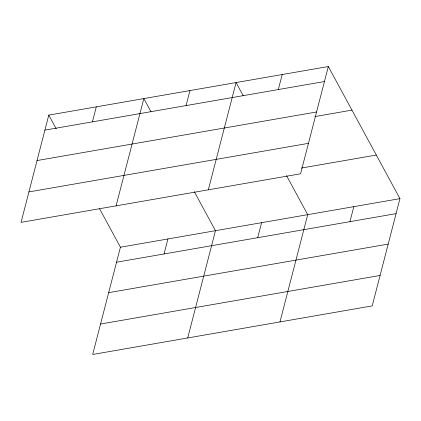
<?xml version="1.0" encoding="UTF-8"?>
<svg xmlns="http://www.w3.org/2000/svg" width="421" height="421" viewBox="0 0 421 421"><rect width="100%" height="100%" fill="white"/><g stroke="black" fill="none" stroke-linecap="round" stroke-linejoin="round"><path stroke-width="0.63" d="M48.789 115.107L21.05 222.362L300.578 173.789L328.317 66.529L48.789 115.107L56.251 128.873M92.425 121.853L96.309 106.85M116.091 205.848L143.829 98.593L150.981 111.786M99.582 208.779L120.422 247.211L92.683 354.471L372.211 305.893L399.95 198.638L328.317 66.529M186.071 105.582L189.95 90.578M164.064 253.958L167.942 238.954M208.332 189.818L236.07 82.563L243.227 95.756M187.724 337.952L215.463 230.697L194.313 191.692M278.313 89.552L282.191 74.549M257.705 237.686L261.583 222.683M279.97 321.923L307.704 214.668L286.554 175.662M349.946 221.656L353.829 206.653M44.91 130.11L324.433 81.537M37.037 160.554L316.56 111.981M314.803 116.58L351.956 110.128M28.923 191.918L308.451 143.345M301.362 168.068L376.311 155.044M120.422 247.211L399.95 198.638M116.543 262.215L396.072 213.642M108.671 292.658L388.199 244.085M100.556 324.028L380.084 275.45"/></g></svg>
